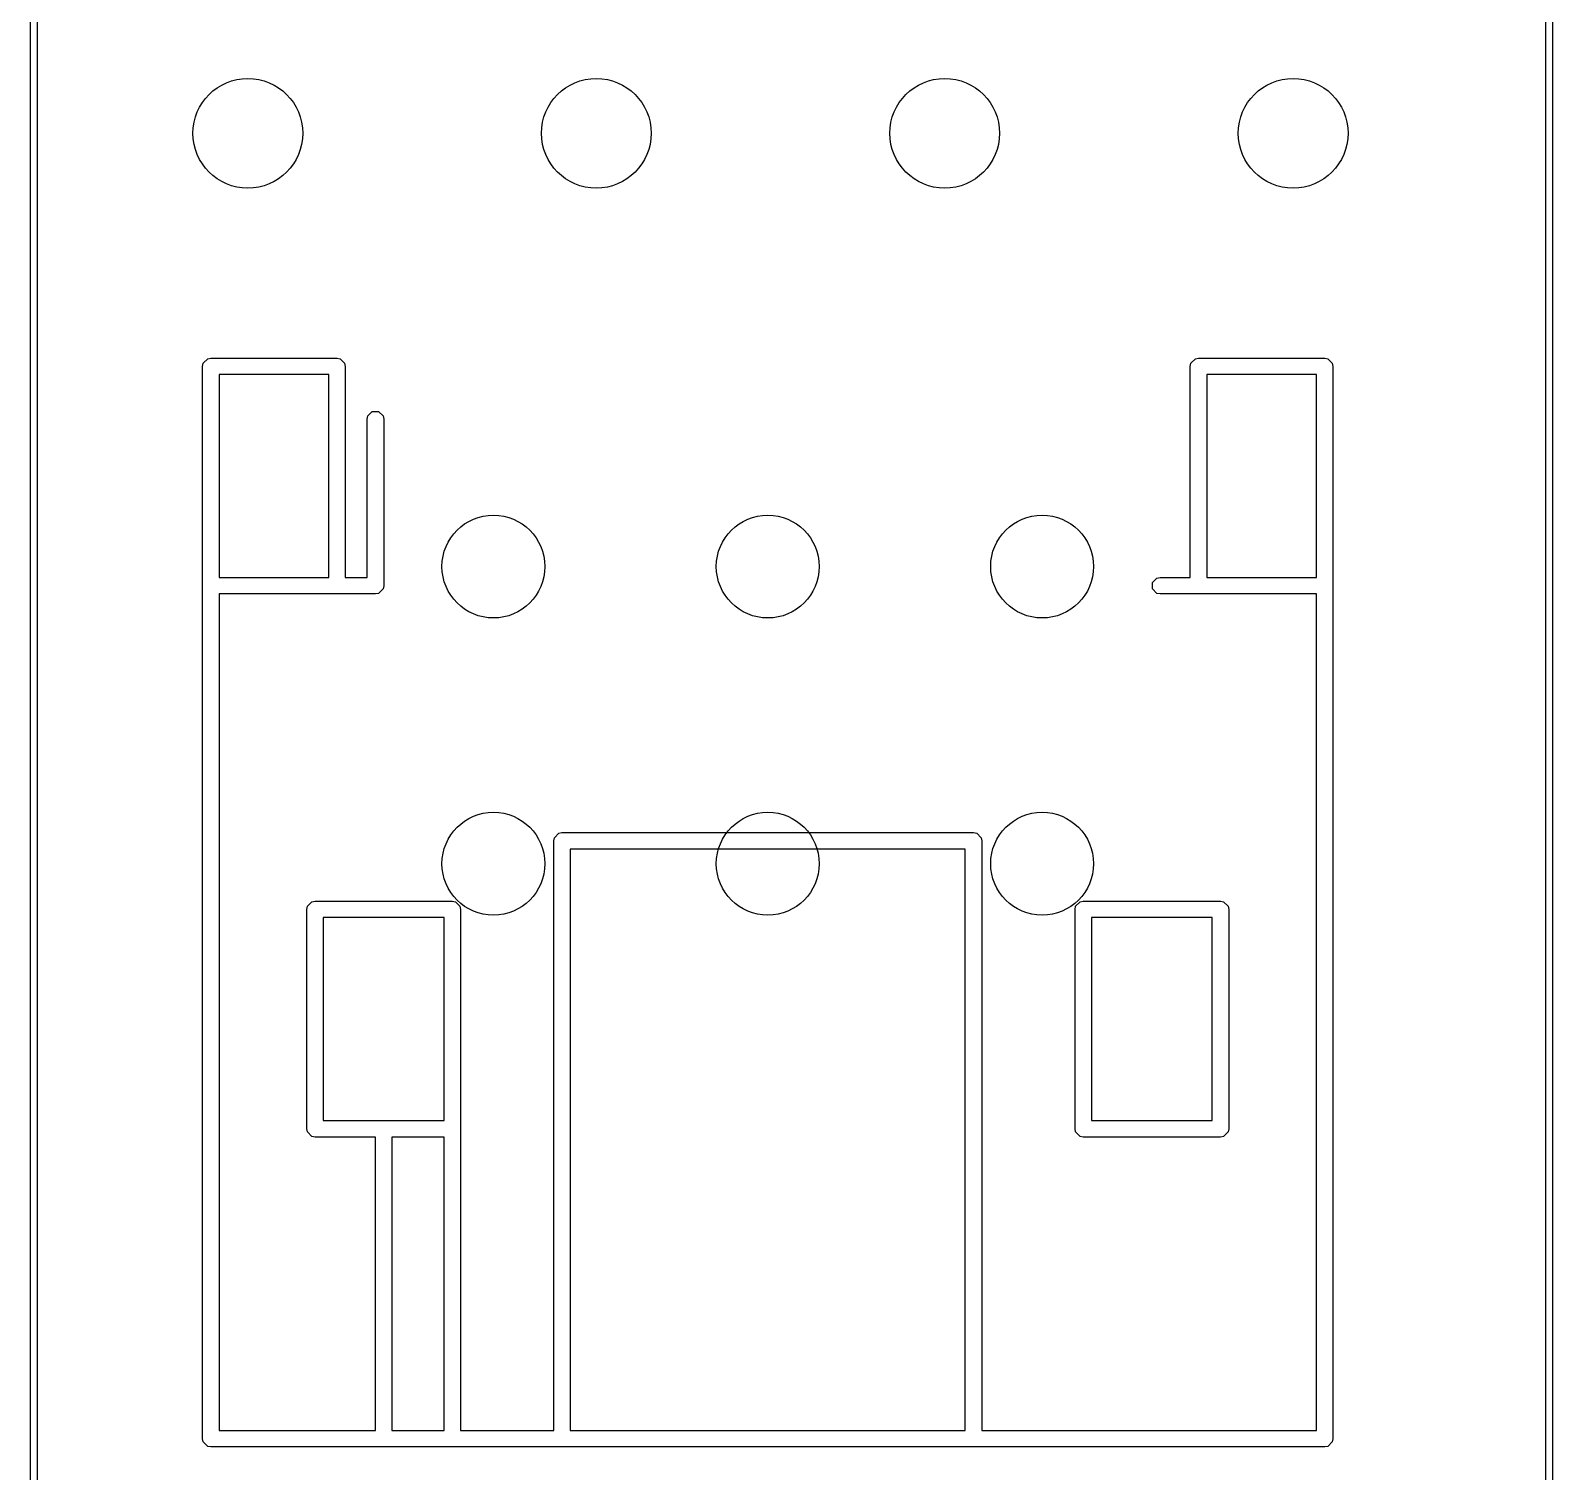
# Model space of a CAD drawing. Extents: x 145.4 to 156.5, y -80.6 to -40.5.
# Drawn here: x 145.38 to 156.47, y -73.2 to -62.69 of the extents above; entities that cross this region are included whole.
import ezdxf

# ---------------------------------------------------------------- set-up
doc = ezdxf.new("R2010")
doc.units = 0
doc.layers.add('BLACK', color=7, linetype='CONTINUOUS')

msp = doc.modelspace()

# ---------------------------------------------------------------- linework, layer by layer
at = {"layer": 'BLACK', "linetype": 'CONTINUOUS'}
for p, q in [((145.375, -80.6), (145.375, -40.5)), ((156.471071, -40.5), (156.471071, -80.6)), ((145.425, -40.525), (145.425, -80.575)), ((156.421071, -80.575), (156.421071, -40.525)), ((146.63, -65.14), (146.634567, -65.117039)), ((146.634567, -65.117039), (146.667039, -65.084567)), ((146.667039, -65.084567), (146.69, -65.08)), ((146.69, -65.08), (147.61, -65.08)), ((147.61, -65.08), (147.632961, -65.084567)), ((147.632961, -65.084567), (147.665433, -65.117039)), ((147.665433, -65.117039), (147.67, -65.14)), ((153.83, -65.14), (153.834567, -65.117039)), ((153.834567, -65.117039), (153.867039, -65.084567)), ((153.867039, -65.084567), (153.89, -65.08)), ((153.89, -65.08), (154.81, -65.08)), ((154.81, -65.08), (154.832961, -65.084567)), ((154.832961, -65.084567), (154.865433, -65.117039)), ((154.865433, -65.117039), (154.87, -65.14)), ((146.63, -72.96), (146.63, -65.14)), ((146.75, -65.2), (146.75, -66.68)), ((147.55, -65.2), (146.75, -65.2)), ((147.55, -66.68), (147.55, -65.2)), ((147.67, -65.14), (147.67, -66.68)), ((153.83, -66.68), (153.83, -65.14)), ((153.95, -65.2), (153.95, -66.68)), ((154.75, -65.2), (153.95, -65.2)), ((154.75, -66.68), (154.75, -65.2)), ((154.87, -65.14), (154.87, -72.96)), ((147.83, -65.525), (147.834567, -65.502039)), ((147.83, -66.68), (147.83, -65.525)), ((147.834567, -65.502039), (147.867039, -65.469567)), ((147.867039, -65.469567), (147.912961, -65.469567)), ((147.912961, -65.469567), (147.945433, -65.502039)), ((147.945433, -65.502039), (147.95, -65.525)), ((147.95, -65.525), (147.95, -66.74)), ((146.75, -66.68), (147.55, -66.68)), ((147.67, -66.68), (147.83, -66.68)), ((153.554567, -66.717039), (153.587039, -66.684567)), ((153.587039, -66.684567), (153.61, -66.68)), ((153.61, -66.68), (153.83, -66.68)), ((153.95, -66.68), (154.75, -66.68)), ((147.912961, -66.795433), (147.89, -66.8)), ((147.945433, -66.762961), (147.912961, -66.795433)), ((147.95, -66.74), (147.945433, -66.762961)), ((153.554567, -66.762961), (153.554567, -66.717039)), ((153.587039, -66.795433), (153.554567, -66.762961)), ((153.61, -66.8), (153.587039, -66.795433)), ((147.61, -66.8), (146.75, -66.8)), ((146.75, -66.8), (146.75, -72.9)), ((147.89, -66.8), (147.61, -66.8)), ((153.89, -66.8), (153.61, -66.8)), ((154.75, -66.8), (153.89, -66.8)), ((154.75, -72.9), (154.75, -66.8)), ((149.194567, -68.577039), (149.227039, -68.544567)), ((149.227039, -68.544567), (149.25, -68.54)), ((149.25, -68.54), (152.25, -68.54)), ((152.25, -68.54), (152.272961, -68.544567)), ((152.272961, -68.544567), (152.305433, -68.577039)), ((149.19, -68.6), (149.194567, -68.577039)), ((149.19, -72.9), (149.19, -68.6)), ((149.31, -68.66), (149.31, -72.9)), ((152.19, -68.66), (149.31, -68.66)), ((152.19, -72.9), (152.19, -68.66)), ((152.305433, -68.577039), (152.31, -68.6)), ((152.31, -68.6), (152.31, -72.9)), ((147.39, -69.1), (147.394567, -69.077039)), ((147.39, -70.7), (147.39, -69.1)), ((147.394567, -69.077039), (147.427039, -69.044567)), ((147.427039, -69.044567), (147.45, -69.04)), ((147.45, -69.04), (148.45, -69.04)), ((148.45, -69.04), (148.472961, -69.044567)), ((148.472961, -69.044567), (148.505433, -69.077039)), ((148.505433, -69.077039), (148.51, -69.1)), ((148.51, -69.1), (148.51, -70.7)), ((152.99, -69.1), (152.994567, -69.077039)), ((152.99, -70.7), (152.99, -69.1)), ((152.994567, -69.077039), (153.027039, -69.044567)), ((153.027039, -69.044567), (153.05, -69.04)), ((153.05, -69.04), (154.05, -69.04)), ((154.05, -69.04), (154.072961, -69.044567)), ((154.072961, -69.044567), (154.105433, -69.077039)), ((154.105433, -69.077039), (154.11, -69.1)), ((154.11, -69.1), (154.11, -70.7)), ((147.51, -69.16), (147.51, -70.64)), ((148.39, -69.16), (147.51, -69.16)), ((148.39, -70.64), (148.39, -69.16)), ((153.11, -69.16), (153.11, -70.64)), ((153.99, -69.16), (153.11, -69.16)), ((153.99, -70.64), (153.99, -69.16)), ((147.51, -70.64), (148.39, -70.64)), ((153.11, -70.64), (153.99, -70.64)), ((147.394567, -70.722961), (147.39, -70.7)), ((147.427039, -70.755433), (147.394567, -70.722961)), ((147.45, -70.76), (147.427039, -70.755433)), ((147.89, -70.76), (147.45, -70.76)), ((147.89, -72.9), (147.89, -70.76)), ((148.01, -70.76), (148.01, -72.9)), ((148.39, -70.76), (148.01, -70.76)), ((148.39, -72.9), (148.39, -70.76)), ((148.51, -70.7), (148.51, -72.9)), ((152.994567, -70.722961), (152.99, -70.7)), ((153.027039, -70.755433), (152.994567, -70.722961)), ((153.05, -70.76), (153.027039, -70.755433)), ((154.05, -70.76), (153.05, -70.76)), ((154.072961, -70.755433), (154.05, -70.76)), ((154.105433, -70.722961), (154.072961, -70.755433)), ((154.11, -70.7), (154.105433, -70.722961)), ((146.75, -72.9), (147.89, -72.9)), ((148.01, -72.9), (148.39, -72.9)), ((148.51, -72.9), (149.19, -72.9)), ((149.31, -72.9), (152.19, -72.9)), ((152.31, -72.9), (154.75, -72.9)), ((146.634567, -72.982961), (146.63, -72.96)), ((146.667039, -73.015433), (146.634567, -72.982961)), ((154.865433, -72.982961), (154.832961, -73.015433)), ((154.87, -72.96), (154.865433, -72.982961)), ((146.69, -73.02), (146.667039, -73.015433)), ((154.81, -73.02), (146.69, -73.02)), ((154.832961, -73.015433), (154.81, -73.02))]:
    msp.add_line(p, q, dxfattribs=at)
at = {"layer": 'BLACK'}
for centre, radius in [((146.96, -63.4405), 0.4), ((146.96, -63.4405), 0.4), ((149.5, -63.4405), 0.4), ((149.5, -63.4405), 0.4), ((152.04, -63.4405), 0.4), ((152.04, -63.4405), 0.4), ((154.58, -63.4405), 0.4), ((154.58, -63.4405), 0.4), ((148.75, -66.6), 0.375), ((148.75, -66.6), 0.375), ((150.75, -66.6), 0.375), ((150.75, -66.6), 0.375), ((152.75, -66.6), 0.375), ((152.75, -66.6), 0.375), ((148.75, -68.7667), 0.375), ((148.75, -68.7667), 0.375), ((150.75, -68.7667), 0.375), ((150.75, -68.7667), 0.375), ((152.75, -68.7667), 0.375), ((152.75, -68.7667), 0.375)]:
    msp.add_circle(centre, radius, dxfattribs=at)
at = {"layer": 'WHITE'}
for centre, radius in [((146.96, -63.4405), 0.4), ((149.5, -63.4405), 0.4), ((152.04, -63.4405), 0.4), ((154.58, -63.4405), 0.4), ((148.75, -66.6), 0.375), ((150.75, -66.6), 0.375), ((152.75, -66.6), 0.375), ((148.75, -68.7667), 0.375), ((150.75, -68.7667), 0.375), ((152.75, -68.7667), 0.375)]:
    msp.add_circle(centre, radius, dxfattribs=at)

doc.saveas('drawing.dxf')
